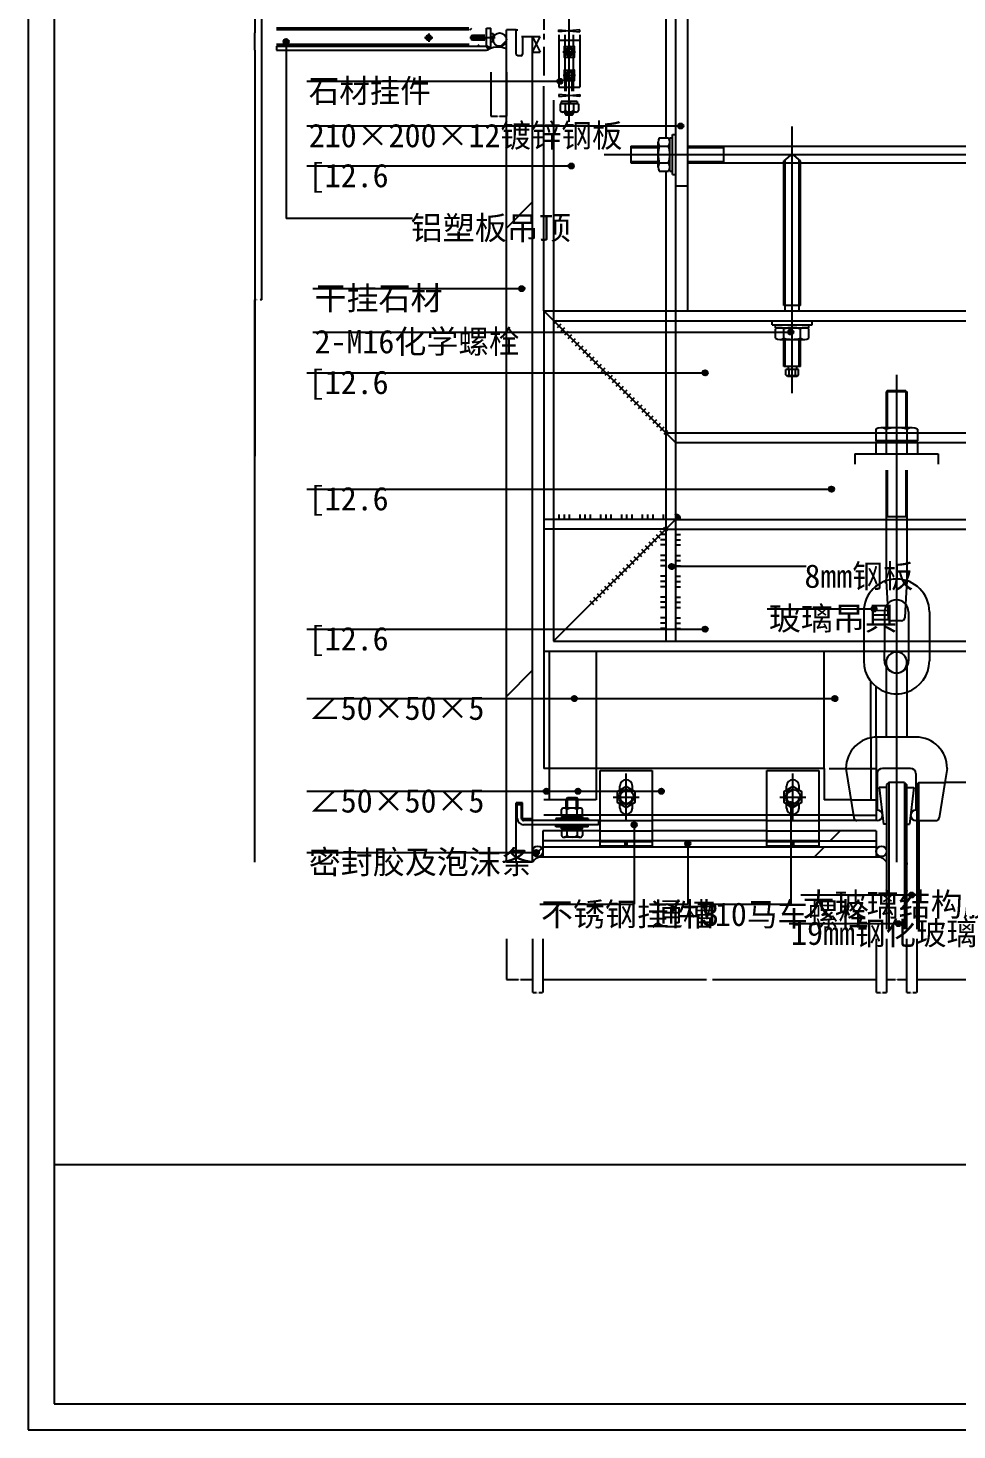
# Model space of a CAD drawing. Header units: metres. Extents: x 6342 to 7874, y -189 to 1911.
# Drawn here: x 6342 to 7232, y -189 to 1155 of the extents above; entities that cross this region are included whole.
import ezdxf

# ---------------------------------------------------------------- set-up
doc = ezdxf.new("R2010")
doc.units = ezdxf.units.M
for name, color, linetype in [('ASHADE', 1, 'Continuous'), ('图层1', 8, 'Continuous'), ('图框', 5, 'Continuous'), ('外形', 3, 'Continuous'), ('文字标注1', 4, 'Continuous'), ('轴线', 6, 'Continuous')]:
    doc.layers.add(name, color=color, linetype=linetype)
doc.dimstyles.get("Standard").update_dxf_attribs({"dimtxt": 2.5, "dimasz": 2.5, "dimexe": 1.25, "dimexo": 0.625, "dimtad": 1, "dimcen": 2.5, "dimazin": 3, "dimtfac": 1, "dimtmove": 0, "dimatfit": 3})

# ---------------------------------------------------------------- blocks, each defined once
blk = doc.blocks.new('_CLOSEDFILLED')
at = {"color": 0, "linetype": 'BYBLOCK'}
blk.add_solid([(-1, 0.2), (0, 0), (-1, -0.2)], dxfattribs=at)
blk = doc.blocks.new('*D1')
for p, q in [((6559.53, 1133.8), (6559.53, 744.55)), ((6559.28, 744.55), (6559.03, 744.55)), ((6559.53, 355.3), (6559.53, 744.55)), ((6559.53, 744.55), (6559.53, 744.55)), ((6559.78, 744.55), (6560.03, 744.55))]:
    blk.add_line(p, q)
at = {"layer": 'Defpoints'}
for p in [(6559.53, 1133.8), (6559.53, 744.55), (6559.53, 355.3)]:
    blk.add_point(p, dxfattribs=at)
at = {"xscale": 0.25, "yscale": 0.25}
blk.add_blockref('_CLOSEDFILLED', (6559.53, 744.55), dxfattribs=at)
at = {"xscale": 0.25, "yscale": 0.25, "rotation": 180}
blk.add_blockref('_CLOSEDFILLED', (6559.53, 744.55), dxfattribs=at)
at = {"insert": (6559.53, 745.675), "char_height": 1, "attachment_point": 5}
blk.add_mtext('0', dxfattribs=at)
blk = doc.blocks.new('*D2')
for p, q in [((6565.72, 1433.8), (6565.72, 894.55)), ((6560.625, 894.55), (6559.28, 894.55)), ((6559.53, 355.3), (6559.53, 894.55)), ((6565.97, 894.55), (6564.625, 894.55))]:
    blk.add_line(p, q)
at = {"layer": 'Defpoints'}
for p in [(6565.72, 1433.8), (6565.72, 894.55), (6559.53, 355.3)]:
    blk.add_point(p, dxfattribs=at)
at = {"xscale": 0.25, "yscale": 0.25}
blk.add_blockref('_CLOSEDFILLED', (6559.53, 894.55), dxfattribs=at)
at = {"xscale": 0.25, "yscale": 0.25, "rotation": 180}
blk.add_blockref('_CLOSEDFILLED', (6565.72, 894.55), dxfattribs=at)
at = {"insert": (6562.625, 894.55), "char_height": 1, "attachment_point": 5}
blk.add_mtext('6,19', dxfattribs=at)
blk = doc.blocks.new('*D5')
for p, q in [((6559.53, 1166.8), (6559.53, 1150.3)), ((6559.28, 1150.3), (6559.03, 1150.3)), ((6559.53, 1133.8), (6559.53, 1150.3)), ((6559.53, 1150.3), (6559.53, 1150.3)), ((6559.78, 1150.3), (6560.03, 1150.3))]:
    blk.add_line(p, q)
at = {"layer": 'Defpoints'}
for p in [(6559.53, 1166.8), (6559.53, 1150.3), (6559.53, 1133.8)]:
    blk.add_point(p, dxfattribs=at)
at = {"xscale": 0.25, "yscale": 0.25}
blk.add_blockref('_CLOSEDFILLED', (6559.53, 1150.3), dxfattribs=at)
at = {"xscale": 0.25, "yscale": 0.25, "rotation": 180}
blk.add_blockref('_CLOSEDFILLED', (6559.53, 1150.3), dxfattribs=at)
at = {"insert": (6559.53, 1151.425), "char_height": 1, "attachment_point": 5}
blk.add_mtext('0', dxfattribs=at)
blk = doc.blocks.new('*D8')
for p, q in [((7194, 281.96), (7194, 242.78)), ((7544, 281.96), (7544, 242.78)), ((7194.25, 242.78), (7367.5, 242.78)), ((7370.5, 242.78), (7543.75, 242.78))]:
    blk.add_line(p, q)
at = {"layer": 'Defpoints'}
for p in [(7194, 281.96), (7544, 281.96), (7194, 242.78)]:
    blk.add_point(p, dxfattribs=at)
at = {"xscale": 0.25, "yscale": 0.25, "rotation": 180}
blk.add_blockref('_CLOSEDFILLED', (7194, 242.78), dxfattribs=at)
at = {"xscale": 0.25, "yscale": 0.25}
blk.add_blockref('_CLOSEDFILLED', (7544, 242.78), dxfattribs=at)
at = {"insert": (7369, 242.78), "char_height": 1, "attachment_point": 5}
blk.add_mtext('350', dxfattribs=at)
blk = doc.blocks.new('*D9')
for p, q in [((7165, 281.96), (7165, 242.78)), ((7184, 281.96), (7184, 242.78)), ((7165.25, 242.78), (7173.5, 242.78)), ((7175.5, 242.78), (7183.75, 242.78))]:
    blk.add_line(p, q)
at = {"layer": 'Defpoints'}
for p in [(7165, 281.96), (7184, 281.96), (7165, 242.78)]:
    blk.add_point(p, dxfattribs=at)
at = {"xscale": 0.25, "yscale": 0.25, "rotation": 180}
blk.add_blockref('_CLOSEDFILLED', (7165, 242.78), dxfattribs=at)
at = {"xscale": 0.25, "yscale": 0.25}
blk.add_blockref('_CLOSEDFILLED', (7184, 242.78), dxfattribs=at)
at = {"insert": (7174.5, 242.78), "char_height": 1, "attachment_point": 5}
blk.add_mtext('19', dxfattribs=at)
blk = doc.blocks.new('*D10')
for p, q in [((7184, 281.96), (7184, 230.28)), ((7194, 281.96), (7194, 230.28)), ((7184.25, 230.28), (7188, 230.28)), ((7190, 230.28), (7193.75, 230.28))]:
    blk.add_line(p, q)
at = {"layer": 'Defpoints'}
for p in [(7184, 281.96), (7194, 281.96), (7184, 230.28)]:
    blk.add_point(p, dxfattribs=at)
at = {"xscale": 0.25, "yscale": 0.25, "rotation": 180}
blk.add_blockref('_CLOSEDFILLED', (7184, 230.28), dxfattribs=at)
at = {"xscale": 0.25, "yscale": 0.25}
blk.add_blockref('_CLOSEDFILLED', (7194, 230.28), dxfattribs=at)
at = {"insert": (7189, 230.28), "char_height": 1, "attachment_point": 5}
blk.add_mtext('10', dxfattribs=at)
blk = doc.blocks.new('*D11')
for p, q in [((7155, 281.96), (7155, 230.28)), ((7165, 281.96), (7165, 230.28)), ((7155.25, 230.28), (7159, 230.28)), ((7161, 230.28), (7164.75, 230.28))]:
    blk.add_line(p, q)
at = {"layer": 'Defpoints'}
for p in [(7155, 281.96), (7165, 281.96), (7155, 230.28)]:
    blk.add_point(p, dxfattribs=at)
at = {"xscale": 0.25, "yscale": 0.25, "rotation": 180}
blk.add_blockref('_CLOSEDFILLED', (7155, 230.28), dxfattribs=at)
at = {"xscale": 0.25, "yscale": 0.25}
blk.add_blockref('_CLOSEDFILLED', (7165, 230.28), dxfattribs=at)
at = {"insert": (7160, 230.28), "char_height": 1, "attachment_point": 5}
blk.add_mtext('10', dxfattribs=at)
blk = doc.blocks.new('*D12')
for p, q in [((6800.49, 281.96), (6800.49, 242.78)), ((6825.49, 281.96), (6825.49, 242.78)), ((6800.74, 242.78), (6811.99, 242.78)), ((6813.99, 242.78), (6825.24, 242.78))]:
    blk.add_line(p, q)
at = {"layer": 'Defpoints'}
for p in [(6800.49, 281.96), (6825.49, 281.96), (6800.49, 242.78)]:
    blk.add_point(p, dxfattribs=at)
at = {"xscale": 0.25, "yscale": 0.25, "rotation": 180}
blk.add_blockref('_CLOSEDFILLED', (6800.49, 242.78), dxfattribs=at)
at = {"xscale": 0.25, "yscale": 0.25}
blk.add_blockref('_CLOSEDFILLED', (6825.49, 242.78), dxfattribs=at)
at = {"insert": (6812.99, 242.78), "char_height": 1, "attachment_point": 5}
blk.add_mtext('25', dxfattribs=at)
blk = doc.blocks.new('*D13')
for p, q in [((6825.49, 281.96), (6825.49, 230.28)), ((6835.49, 281.96), (6835.49, 230.28)), ((6825.74, 230.28), (6829.49, 230.28)), ((6831.49, 230.28), (6835.24, 230.28))]:
    blk.add_line(p, q)
at = {"layer": 'Defpoints'}
for p in [(6825.49, 281.96), (6835.49, 281.96), (6825.49, 230.28)]:
    blk.add_point(p, dxfattribs=at)
at = {"xscale": 0.25, "yscale": 0.25, "rotation": 180}
blk.add_blockref('_CLOSEDFILLED', (6825.49, 230.28), dxfattribs=at)
at = {"xscale": 0.25, "yscale": 0.25}
blk.add_blockref('_CLOSEDFILLED', (6835.49, 230.28), dxfattribs=at)
at = {"insert": (6830.49, 230.28), "char_height": 1, "attachment_point": 5}
blk.add_mtext('10', dxfattribs=at)
blk = doc.blocks.new('*D14')
for p, q in [((6835.49, 281.96), (6835.49, 242.78)), ((7155, 281.96), (7155, 242.78)), ((6835.74, 242.78), (6992.245, 242.78)), ((6998.245, 242.78), (7154.75, 242.78))]:
    blk.add_line(p, q)
at = {"layer": 'Defpoints'}
for p in [(6835.49, 281.96), (7155, 281.96), (6835.49, 242.78)]:
    blk.add_point(p, dxfattribs=at)
at = {"xscale": 0.25, "yscale": 0.25, "rotation": 180}
blk.add_blockref('_CLOSEDFILLED', (6835.49, 242.78), dxfattribs=at)
at = {"xscale": 0.25, "yscale": 0.25}
blk.add_blockref('_CLOSEDFILLED', (7155, 242.78), dxfattribs=at)
at = {"insert": (6995.245, 242.78), "char_height": 1, "attachment_point": 5}
blk.add_mtext('319,51', dxfattribs=at)
blk = doc.blocks.new('*D16')
for p, q in [((6785.49, 1112.63), (6785.49, 1070.64)), ((6800.49, 1112.63), (6800.49, 1070.64)), ((6785.74, 1070.64), (6791.99, 1070.64)), ((6793.99, 1070.64), (6800.24, 1070.64))]:
    blk.add_line(p, q)
at = {"layer": 'Defpoints'}
for p in [(6785.49, 1112.63), (6800.49, 1112.63), (6785.49, 1070.64)]:
    blk.add_point(p, dxfattribs=at)
at = {"xscale": 0.25, "yscale": 0.25, "rotation": 180}
blk.add_blockref('_CLOSEDFILLED', (6785.49, 1070.64), dxfattribs=at)
at = {"xscale": 0.25, "yscale": 0.25}
blk.add_blockref('_CLOSEDFILLED', (6800.49, 1070.64), dxfattribs=at)
at = {"insert": (6792.99, 1070.64), "char_height": 1, "attachment_point": 5}
blk.add_mtext('15', dxfattribs=at)

msp = doc.modelspace()

# ---------------------------------------------------------------- hatches: boundary and pattern name
at = {"layer": 'ASHADE'}
h = msp.add_hatch(dxfattribs=at)
h.set_pattern_fill('SOLID')
h.paths.add_polyline_path([(6591.92, 1142.08, -1), (6586.92, 1142.08, -1)])
h = msp.add_hatch(dxfattribs=at)
h.set_pattern_fill('SOLID')
h.paths.add_polyline_path([(6849.3, 1103.99, 1), (6854.3, 1103.99, 1)])
h = msp.add_hatch(dxfattribs=at)
h.set_pattern_fill('SOLID')
h.paths.add_polyline_path([(6965.17, 1061.19, 1), (6970.17, 1061.19, 1)])
h = msp.add_hatch(dxfattribs=at)
h.set_pattern_fill('SOLID')
h.paths.add_polyline_path([(6860.18, 1022.82, 1), (6865.18, 1022.82, 1)])
h = msp.add_hatch(dxfattribs=at)
h.set_pattern_fill('SOLID')
h.paths.add_polyline_path([(6812.77, 905.2, 1), (6817.77, 905.2, 1)])
h = msp.add_hatch(dxfattribs=at)
h.set_pattern_fill('SOLID')
h.paths.add_polyline_path([(7070.62, 863.63, 1), (7075.62, 863.63, 1)])
h = msp.add_hatch(dxfattribs=at)
h.set_pattern_fill('SOLID')
h.paths.add_polyline_path([(6988.48, 824.55, 1), (6993.48, 824.55, 1)])
h = msp.add_hatch(dxfattribs=at)
h.set_pattern_fill('SOLID')
h.paths.add_polyline_path([(7109.66, 713.07, 1), (7114.66, 713.07, 1)])
h = msp.add_hatch(dxfattribs=at)
h.set_pattern_fill('SOLID')
h.paths.add_polyline_path([(6961.37, 638.83, -1), (6956.37, 638.83, -1)])
h = msp.add_hatch(dxfattribs=at)
h.set_pattern_fill('SOLID')
h.paths.add_polyline_path([(7150.41, 598.26, 1), (7155.41, 598.26, 1)])
h = msp.add_hatch(dxfattribs=at)
h.set_pattern_fill('SOLID')
h.paths.add_polyline_path([(6988.48, 578.8, 1), (6993.48, 578.8, 1)])
h = msp.add_hatch(dxfattribs=at)
h.set_pattern_fill('SOLID')
h.paths.add_polyline_path([(6863.11, 512.2, 1), (6868.11, 512.2, 1)])
h = msp.add_hatch(dxfattribs=at)
h.set_pattern_fill('SOLID')
h.paths.add_polyline_path([(7112.86, 512.2, 1), (7117.86, 512.2, 1)])
h = msp.add_hatch(dxfattribs=at)
h.set_pattern_fill('SOLID')
h.paths.add_polyline_path([(6836.22, 423.36, 1), (6841.22, 423.36, 1)])
h = msp.add_hatch(dxfattribs=at)
h.set_pattern_fill('SOLID')
h.paths.add_polyline_path([(6866.71, 423.36, 1), (6871.71, 423.36, 1)])
h = msp.add_hatch(dxfattribs=at)
h.set_pattern_fill('SOLID')
h.paths.add_polyline_path([(6946.55, 423.36, 1), (6951.55, 423.36, 1)])
h = msp.add_hatch(dxfattribs=at)
h.set_pattern_fill('SOLID')
h.paths.add_polyline_path([(7070.76, 410.7, 1), (7075.76, 410.7, 1)])
h = msp.add_hatch(dxfattribs=at)
h.set_pattern_fill('SOLID')
h.paths.add_polyline_path([(6920.5, 391.21, 1), (6925.5, 391.21, 1)])
h = msp.add_hatch(dxfattribs=at)
h.set_pattern_fill('SOLID')
h.paths.add_polyline_path([(6826.71, 364.67, 1), (6831.71, 364.67, 1)])
h = msp.add_hatch(dxfattribs=at)
h.set_pattern_fill('SOLID')
h.paths.add_polyline_path([(6971.87, 373.19, 1), (6976.87, 373.19, 1)])
h = msp.add_hatch(dxfattribs=at)
h.set_pattern_fill('SOLID')
h.paths.add_polyline_path([(7186.49, 323.93, 1), (7191.49, 323.93, 1)])
h = msp.add_hatch(dxfattribs=at)
h.set_pattern_fill('SOLID')
h.paths.add_polyline_path([(7173.63, 296.48, 1), (7178.63, 296.48, 1)])
at = {"layer": '图层1'}
h = msp.add_hatch(dxfattribs=at)
h.set_pattern_fill('ANSI31', scale=300)
h.paths.add_polyline_path([(7637.85, 1583.8), (6586.23, 1583.8), (6586.23, 1433.8), (6777.04, 1433.8), (6777.04, 1510.15), (6776.22, 1538.03), (6777.31, 1538.03), (6775.91, 1545.98), (6795.33, 1545.98), (6793.93, 1538.03), (6795.02, 1538.03), (6794.2, 1510.15), (6794.2, 1433.8), (6974.5, 1433.8), (6974.5, 1191.8), (7374.5, 1191.8), (7374.5, 1433.8), (7637.85, 1433.8)])
h.paths.add_polyline_path([(7374.5, 1175.8), (6974.5, 1175.8), (6974.5, 1041.8), (7374.5, 1041.8)])
h.paths.add_polyline_path([(7066.5, 1025.8), (6974.5, 1025.8), (6974.5, 883.8), (7067.83, 883.8), (7067.83, 889.13), (7066.5, 889.13)])
h.paths.add_polyline_path([(7266.5, 1025.8), (7082.5, 1025.8), (7082.5, 889.13), (7081.16, 889.13), (7081.16, 883.8), (7267.83, 883.8), (7267.83, 889.13), (7266.5, 889.13)])
h.paths.add_polyline_path([(7374.5, 1025.8), (7282.5, 1025.8), (7282.5, 889.13), (7281.16, 889.13), (7281.16, 883.8), (7374.5, 883.8)])
h = msp.add_hatch(dxfattribs=at)
h.set_pattern_fill('AR-CONC', scale=20)
h.paths.add_polyline_path([(7637.85, 1583.8), (6586.23, 1583.8), (6586.23, 1433.8), (6777.04, 1433.8), (6777.04, 1510.15), (6776.22, 1538.03), (6777.31, 1538.03), (6775.91, 1545.98), (6795.33, 1545.98), (6793.93, 1538.03), (6795.02, 1538.03), (6794.2, 1510.15), (6794.2, 1433.8), (6974.5, 1433.8), (6974.5, 1191.8), (7374.5, 1191.8), (7374.5, 1433.8), (7637.85, 1433.8)])
h.paths.add_polyline_path([(7374.5, 1175.8), (6974.5, 1175.8), (6974.5, 1041.8), (7374.5, 1041.8)])
h.paths.add_polyline_path([(7266.5, 1025.8), (7082.5, 1025.8), (7082.5, 889.13), (7081.16, 889.13), (7081.16, 883.8), (7267.83, 883.8), (7267.83, 889.13), (7266.5, 889.13)])
h.paths.add_polyline_path([(7066.5, 1025.8), (6974.5, 1025.8), (6974.5, 883.8), (7067.83, 883.8), (7067.83, 889.13), (7066.5, 889.13)])
h.paths.add_polyline_path([(7374.5, 1025.8), (7282.5, 1025.8), (7282.5, 889.13), (7281.16, 889.13), (7281.16, 883.8), (7374.5, 883.8)])
h = msp.add_hatch(dxfattribs=at)
h.set_pattern_fill('ANSI31', scale=5)
h.paths.add_polyline_path([(6764.49, 1166.3, -0.41), (6764.99, 1166.8), (6778.99, 1166.8, -0.41), (6779.49, 1166.3), (6779.49, 1165.7, -0.41), (6778.99, 1165.2), (6766.59, 1165.2, 0.41), (6766.09, 1164.7), (6766.09, 1155.3, 0.41), (6766.59, 1154.8), (6780.99, 1154.8, -0.41), (6781.49, 1154.3), (6781.49, 1145.8), (6779.89, 1145.8), (6779.89, 1152.7, 0.41), (6779.39, 1153.2), (6764.99, 1153.2, -0.41), (6764.49, 1153.7)])
h.paths.add_polyline_path([(6779.75, 1142.32, 0.2), (6779.89, 1142.67), (6779.89, 1145.8), (6781.49, 1145.8), (6781.49, 1141.8), (6777.49, 1137.8), (6764.99, 1137.8, -0.41), (6764.49, 1138.3), (6764.49, 1138.9, -0.41), (6764.99, 1139.4), (6776.62, 1139.4, 0.2), (6776.98, 1139.55)])
h = msp.add_hatch(dxfattribs=at)
h.set_pattern_fill('AR-SAND')
h.paths.add_polyline_path([(6800.49, 1144.03), (6800.49, 1134.97, 0.21), (6784.32, 1134.97, 0.2), (6785.49, 1137.8), (6785.49, 1141.8), (6787.72, 1141.8), (6787.72, 1144.03, 1)])
h = msp.add_hatch(dxfattribs=at)
h.set_pattern_fill('ANSI37', scale=30)
h.paths.add_polyline_path([(6800.49, 1144.03, 1), (6787.72, 1144.03, 1)])
h = msp.add_hatch(dxfattribs=at)
h.set_pattern_fill('ANSI33', scale=50)
h.paths.add_polyline_path([(6825.49, 1146.47), (6815.99, 1146.47), (6815.99, 1129.97, -0.41), (6814.49, 1128.47), (6811.49, 1128.47, -0.41), (6809.99, 1129.97), (6809.99, 1153.47), (6800.49, 1153.47), (6800.49, 1103.99), (6825.49, 1103.99)])
h.paths.add_polyline_path([(6800.49, 1061.19), (6825.49, 1061.19), (6825.49, 1103.99), (6800.49, 1103.99)])
h.paths.add_polyline_path([(6825.49, 1061.19), (6800.49, 1061.19), (6800.49, 1022.82), (6825.49, 1022.82)])
h.paths.add_polyline_path([(6825.49, 1022.82), (6800.49, 1022.82), (6800.49, 905.2), (6812.77, 905.2, -1), (6817.77, 905.2, -1), (6812.77, 905.2), (6800.49, 905.2), (6800.49, 863.63), (6825.49, 863.63)])
h.paths.add_polyline_path([(6825.49, 863.63), (6800.49, 863.63), (6800.49, 824.55), (6825.49, 824.55)])
h.paths.add_polyline_path([(6825.49, 824.55), (6800.49, 824.55), (6800.49, 713.07), (6825.49, 713.07)])
h.paths.add_polyline_path([(6800.49, 578.8), (6825.49, 578.8), (6825.49, 713.07), (6800.49, 713.07)])
h.paths.add_polyline_path([(6800.49, 512.2), (6825.49, 512.2), (6825.49, 578.8), (6800.49, 578.8)])
h.paths.add_polyline_path([(6825.49, 512.2), (6800.49, 512.2), (6800.49, 423.36), (6825.49, 423.36)])
h.paths.add_polyline_path([(6800.49, 423.36), (6800.49, 364.67), (6809.92, 364.67), (6809.92, 412.3), (6815.92, 412.3), (6815.92, 397.3), (6825.49, 397.3), (6825.49, 423.36)])
h = msp.add_hatch(dxfattribs=at)
h.set_pattern_fill('AR-SAND')
h.paths.add_polyline_path([(6810.88, 1152.97, -0.41), (6811.38, 1153.47), (6809.99, 1153.47), (6809.99, 1129.97, 0.41), (6811.49, 1128.47), (6814.49, 1128.47, 0.41), (6815.99, 1129.97), (6815.99, 1146.47), (6814.88, 1146.47), (6814.88, 1134.8, -0.6), (6813.63, 1132.47), (6812.13, 1132.47, -0.6), (6810.88, 1134.8)])
h = msp.add_hatch(dxfattribs=at)
h.set_pattern_fill('ANSI31', scale=50)
h.paths.add_polyline_path([(6870.79, 1148.47, -0.41), (6872.79, 1146.47), (6872.79, 1141.47), (6875.79, 1141.47), (6875.79, 1146.47, 0.41), (6870.79, 1151.47), (6860.79, 1151.47), (6860.79, 1148.47)])
h.paths.add_polyline_path([(6850.79, 1151.47, 0.41), (6845.79, 1146.47), (6845.79, 1096.47, 0.41), (6850.79, 1091.47), (6860.79, 1091.47), (6860.79, 1094.47), (6850.79, 1094.47, -0.41), (6848.79, 1096.47), (6848.79, 1146.47, -0.41), (6850.79, 1148.47), (6860.79, 1148.47), (6860.79, 1151.47)])
h.paths.add_polyline_path([(6870.79, 1091.47, 0.41), (6875.79, 1096.47), (6875.79, 1101.47), (6872.79, 1101.47), (6872.79, 1096.47, -0.41), (6870.79, 1094.47), (6860.79, 1094.47), (6860.79, 1091.47)])
h = msp.add_hatch(dxfattribs=at)
h.set_pattern_fill('AR-SAND', scale=0.5)
h.paths.add_polyline_path([(6781.14, 1137.8), (6781.49, 1138.16), (6783.69, 1137.06, -1.39), (6782.23, 1135.61)])
h = msp.add_hatch(dxfattribs=at)
h.set_pattern_fill('SOLID')
h.paths.add_polyline_path([(6962.5, 688.8), (6962.5, 683.8), (6967.5, 683.8, 0.41)])
h = msp.add_hatch(dxfattribs=at)
h.set_pattern_fill('AR-RROOF', scale=50)
h.paths.add_polyline_path([(7542, 431.83), (7419, 431.83), (7419, 426.83), (7424, 426.83), (7424, 391.83), (7314, 391.83), (7314, 426.83), (7319, 426.83), (7319, 431.83), (7220.84, 431.83), (7215.4, 397.83, -0.37), (7212.44, 395.3), (7196, 395.3), (7196, 291.19), (7542, 291.19)])
h = msp.add_hatch(dxfattribs=at)
h.set_pattern_fill('AR-SAND')
h.paths.add_polyline_path([(7194, 395.3), (7193, 395.3, -0.45), (7188.03, 400.87), (7187, 391.83), (7184, 391.83), (7184, 291.19), (7194, 291.19)])
h = msp.add_hatch(dxfattribs=at)
h.set_pattern_fill('ANSI33', scale=50)
h.paths.add_polyline_path([(6835.49, 385.3), (6835.49, 375.8), (6890.37, 375.8), (6890.37, 385.3)])
h.paths.add_polyline_path([(6835.49, 369.8), (6835.49, 360.3), (7155, 360.3), (7155, 369.8)])
h.paths.add_polyline_path([(7050.12, 375.8), (7050.12, 385.3), (6940.37, 385.3), (6940.37, 375.8)])
h.paths.add_polyline_path([(7100.12, 385.3), (7100.12, 375.8), (7155, 375.8), (7155, 385.3)])
h = msp.add_hatch(dxfattribs=at)
h.set_pattern_fill('ANSI33', scale=50)
h.paths.add_polyline_path([(6809.92, 364.67), (6800.49, 364.67), (6800.49, 355.3), (6809.92, 355.3)])
h = msp.add_hatch(dxfattribs=at)
h.set_pattern_fill('ANSI37', scale=30)
h.paths.add_polyline_path([(6835.49, 365.8, 1), (6825.49, 365.8, 1)])
h = msp.add_hatch(dxfattribs=at)
h.set_pattern_fill('AR-SAND', scale=0.5)
h.paths.add_polyline_path([(6825.49, 365.8), (6825.49, 355.3, -0.27), (6835.49, 360.3), (6835.49, 365.8, -1)])
h = msp.add_hatch(dxfattribs=at)
h.set_pattern_fill('AR-SAND', scale=2)
h.paths.add_polyline_path([(6939.74, 375.65), (6939.74, 370.65), (6915.74, 370.65), (6915.74, 374.65, 1), (6913.74, 374.65), (6913.74, 370.65), (6889.74, 370.65), (6889.74, 375.65), (6834.87, 375.65), (6834.87, 369.65), (7154.37, 369.65), (7154.37, 375.65), (7099.49, 375.65), (7099.49, 370.65), (7075.49, 370.65), (7075.49, 374.65, 1), (7073.49, 374.65), (7073.49, 370.65), (7049.49, 370.65), (7049.49, 375.65)])
h = msp.add_hatch(dxfattribs=at)
h.set_pattern_fill('ANSI37', scale=30)
h.paths.add_polyline_path([(7165, 365.8, 1), (7155, 365.8, 1)])
h = msp.add_hatch(dxfattribs=at)
h.set_pattern_fill('AR-SAND', scale=0.5)
h.paths.add_polyline_path([(7165, 365.8), (7165, 355.3, 0.27), (7155, 360.3), (7155, 365.8, 1)])

# ---------------------------------------------------------------- linework, layer by layer
for p, q in [((6836.5, 1233.8), (6836.5, 1153.47)), ((6962.5, 1233.8), (6962.5, 883.8)), ((6953.2, 1167.81), (6953.2, 1049.78)), ((6764.99, 1153.2), (6580.04, 1153.2)), ((6767.19, 1147.55), (6768.09, 1148.3)), ((6767.19, 1144.05), (6767.19, 1147.55)), ((6768.09, 1143.3), (6767.19, 1144.05)), ((6767.93, 1148.17), (6767.93, 1143.43)), ((6767.93, 1147.55), (6779.89, 1147.55)), ((6767.93, 1144.05), (6779.89, 1144.05)), ((6768.09, 1148.3), (6779.89, 1148.3)), ((6779.89, 1143.3), (6768.09, 1143.3)), ((6781.49, 1154.8), (6785.49, 1154.8)), ((6781.49, 1138.16), (6781.49, 1154.8)), ((6785.49, 1149.8), (6787.72, 1149.8)), ((6786.47, 1146.55), (6786.47, 1145.05)), ((6787.72, 1146.55), (6786.47, 1146.55)), ((6786.47, 1145.05), (6787.72, 1145.05)), ((6787.72, 1149.8), (6787.72, 1146.55)), ((6787.72, 1145.05), (6787.72, 1141.8)), ((6825.49, 1131.97), (6832.88, 1146.47)), ((6825.49, 1146.47), (6832.88, 1131.97)), ((6832.88, 1146.47), (6825.49, 1146.47)), ((6870.79, 1153.47), (6850.79, 1151.47)), ((6850.79, 1153.47), (6870.79, 1151.47)), ((6850.79, 1151.47), (6850.79, 1153.47)), ((6850.79, 1148.47), (6850.79, 1098.47)), ((6850.79, 1143.47), (6856.77, 1143.47)), ((6856.77, 1094.47), (6856.77, 1148.47)), ((6864.77, 1094.47), (6864.77, 1148.47)), ((6864.77, 1143.47), (6870.79, 1143.47)), ((6870.79, 1151.47), (6870.79, 1153.47)), ((6870.79, 1148.47), (6870.79, 1098.47)), ((6764.99, 1139.4), (6580.04, 1139.4)), ((6580.04, 1137.8), (6781.14, 1137.8)), ((6781.14, 1137.8), (6782.23, 1135.61)), ((6781.49, 1138.16), (6783.69, 1137.06)), ((6787.72, 1141.8), (6785.49, 1141.8)), ((6825.49, 1131.97), (6832.88, 1131.97)), ((6836.5, 1136.97), (6836.5, 1109.47)), ((6856.77, 1106.73), (6864.77, 1106.73)), ((6857.97, 1094.47), (6857.97, 1106.73)), ((6863.57, 1094.47), (6863.57, 1106.73)), ((6836.5, 883.8), (6836.5, 1099.47)), ((6850.79, 1098.47), (6856.77, 1098.47)), ((6850.79, 1089.47), (6870.79, 1091.47)), ((6870.79, 1089.47), (6850.79, 1091.47)), ((6850.79, 1091.47), (6850.79, 1089.47)), ((6864.77, 1098.47), (6870.79, 1098.47)), ((6870.79, 1091.47), (6870.79, 1089.47)), ((6845.79, 1085.97), (6845.79, 883.8)), ((6869.57, 1082.47), (6851.97, 1082.47)), ((6851.97, 1082.47), (6851.97, 1076.07)), ((6868.49, 1084.47), (6853.05, 1084.47)), ((6853.05, 1084.47), (6853.05, 1082.47)), ((6868.49, 1082.47), (6853.05, 1082.47)), ((6856.77, 1082.47), (6856.77, 1076.07)), ((6860.79, 1084.47), (6859.37, 1082.47)), ((6862.2, 1084.47), (6860.78, 1082.47)), ((6864.77, 1082.47), (6864.77, 1076.07)), ((6868.49, 1084.47), (6868.49, 1082.47)), ((6869.57, 1082.47), (6869.57, 1076.07)), ((6867.17, 1074.47), (6854.37, 1074.47)), ((6856.77, 1072.87), (6856.77, 1074.47)), ((6864.77, 1072.87), (6856.77, 1072.87)), ((6856.77, 1072.87), (6857.97, 1071.67)), ((6857.97, 1072.87), (6857.97, 1074.47)), ((6863.57, 1071.67), (6857.97, 1071.67)), ((6863.57, 1072.87), (6863.57, 1074.47)), ((6863.57, 1071.67), (6864.77, 1072.87)), ((6864.77, 1072.87), (6864.77, 1074.47)), ((6947.11, 1049.78), (6956.01, 1049.78)), ((6957.16, 1017.81), (6957.16, 1049.78)), ((6957.16, 1049.78), (6959.83, 1049.78)), ((6959.83, 1014.72), (6959.83, 1052.88)), ((6959.83, 1052.88), (6962.5, 1052.88)), ((6919.83, 1041.8), (6919.83, 1025.8)), ((6919.83, 1041.8), (6945.96, 1041.8)), ((6919.83, 1040.47), (6945.96, 1040.47)), ((6945.96, 1021.81), (6945.96, 1045.79)), ((6947.11, 1041.79), (6956.01, 1041.79)), ((6919.83, 1027.13), (6945.96, 1027.13)), ((6919.83, 1025.8), (6945.96, 1025.8)), ((6947.11, 1025.81), (6956.01, 1025.81)), ((7074.5, 1034.47), (7066.5, 1027.8)), ((7066.5, 889.13), (7066.5, 1027.8)), ((7067.83, 883.8), (7067.83, 1028.91)), ((7082.5, 1027.8), (7074.5, 1034.47)), ((7081.16, 883.8), (7081.16, 1028.91)), ((7082.5, 889.13), (7082.5, 1027.8)), ((6947.11, 1017.81), (6956.01, 1017.81)), ((6953.2, 1017.81), (6953.2, 883.8)), ((6957.16, 1017.81), (6959.83, 1017.81)), ((6959.83, 1014.72), (6962.5, 1014.72)), ((6962.5, 1003.8), (6974.5, 1003.8)), ((7082.5, 889.13), (7066.5, 889.13)), ((6836.5, 883.8), (6962.5, 757.8)), ((6849.12, 874.71), (6845.59, 871.17)), ((6845.79, 874.5), (7553.2, 874.5)), ((6845.79, 874.5), (6845.79, 567.1)), ((7055.42, 870.47), (7055.42, 874.5)), ((7093.58, 870.47), (7093.58, 874.5)), ((6852.66, 871.17), (6849.12, 867.64)), ((6856.19, 867.64), (6852.66, 864.1)), ((6859.73, 864.1), (6856.19, 860.57)), ((6863.04, 860.79), (6859.51, 857.25)), ((7055.42, 870.47), (7093.58, 870.47)), ((7058.51, 867.8), (7058.51, 870.47)), ((7058.51, 867.8), (7090.48, 867.8)), ((7058.51, 857.75), (7058.51, 866.65)), ((7066.5, 857.75), (7066.5, 866.65)), ((7082.49, 857.75), (7082.49, 866.65)), ((7090.48, 867.8), (7090.48, 870.47)), ((7090.48, 857.75), (7090.48, 866.65)), ((6866.58, 857.25), (6863.04, 853.72)), ((6870.11, 853.72), (6866.58, 850.18)), ((6873.65, 850.18), (6870.11, 846.65)), ((7062.51, 856.6), (7086.48, 856.6)), ((7066.5, 830.47), (7066.5, 856.6)), ((7067.83, 830.47), (7067.83, 856.6)), ((7081.16, 830.47), (7081.16, 856.6)), ((7082.5, 830.47), (7082.5, 856.6)), ((6877.18, 846.65), (6873.65, 843.11)), ((6880.72, 843.11), (6877.18, 839.58)), ((6884.25, 839.58), (6880.72, 836.04)), ((6887.79, 836.04), (6884.25, 832.51)), ((6891.33, 832.51), (6887.79, 828.97)), ((6894.86, 828.97), (6891.33, 825.43)), ((6898.4, 825.43), (6894.86, 821.9)), ((6901.93, 821.9), (6898.4, 818.36)), ((7082.5, 830.47), (7066.5, 830.47)), ((7068.5, 822.47), (7068.5, 827.8)), ((7080.5, 827.8), (7068.5, 827.8)), ((7069.83, 821.13), (7068.5, 822.47)), ((7079.16, 821.13), (7069.83, 821.13)), ((7070.5, 830.47), (7070.5, 827.8)), ((7071.5, 822.47), (7071.5, 827.8)), ((7077.5, 822.47), (7077.5, 827.8)), ((7078.5, 830.47), (7078.5, 827.8)), ((7080.5, 822.47), (7079.16, 821.13)), ((7080.5, 822.47), (7080.5, 827.8)), ((6905.47, 818.36), (6901.93, 814.83)), ((6909, 814.83), (6905.47, 811.29)), ((6912.54, 811.29), (6909, 807.76)), ((6916.07, 807.76), (6912.54, 804.22)), ((6919.61, 804.22), (6916.07, 800.69)), ((6923.14, 800.69), (6919.61, 797.15)), ((6926.68, 797.15), (6923.14, 793.61)), ((6930.22, 793.61), (6926.68, 790.08)), ((6933.75, 790.08), (6930.22, 786.54)), ((6937.29, 786.54), (6933.75, 783.01)), ((6940.82, 783.01), (6937.29, 779.47)), ((6944.36, 779.47), (6940.82, 775.94)), ((6947.89, 775.94), (6944.36, 772.4)), ((6951.43, 772.4), (6947.89, 768.87)), ((6954.96, 768.87), (6951.43, 765.33)), ((6953.2, 767.1), (7349.01, 767.1)), ((6953.2, 767.1), (6953.2, 674.5)), ((7154.51, 757.92), (7154.51, 746.8)), ((7164.5, 757.92), (7164.5, 746.8)), ((7184.49, 757.92), (7184.49, 746.8)), ((7194.48, 757.92), (7194.48, 746.8)), ((7134.5, 746.8), (7214.5, 746.8)), ((7134.5, 746.8), (7134.5, 736.8)), ((7214.5, 746.8), (7214.5, 736.8)), ((7164.5, 731.3), (7164.5, 683.8)), ((7164.5, 731.3), (7164.5, 683.8)), ((7165.5, 731.3), (7165.5, 686.8)), ((7183.5, 731.3), (7183.5, 686.8)), ((7184.5, 731.3), (7184.5, 683.8)), ((7184.5, 731.3), (7184.5, 683.8)), ((6850.79, 688.8), (6850.79, 683.8)), ((6855.79, 688.8), (6855.79, 683.8)), ((6860.79, 688.8), (6860.79, 683.8)), ((6870.79, 688.8), (6870.79, 683.8)), ((6875.79, 688.8), (6875.79, 683.8)), ((6880.79, 688.8), (6880.79, 683.8)), ((6890.79, 688.8), (6890.79, 683.8)), ((6895.79, 688.8), (6895.79, 683.8)), ((6900.79, 688.8), (6900.79, 683.8)), ((6910.79, 688.8), (6910.79, 683.8)), ((6915.79, 688.8), (6915.79, 683.8)), ((6920.79, 688.8), (6920.79, 683.8)), ((6930.79, 688.8), (6930.79, 683.8)), ((6935.79, 688.8), (6935.79, 683.8)), ((6940.79, 688.8), (6940.79, 683.8)), ((6950.79, 688.8), (6950.79, 683.8)), ((7164.5, 686.8), (7184.5, 686.8)), ((6962.5, 683.8), (6845.79, 567.1)), ((6951.43, 669.2), (6947.89, 672.73)), ((6954.96, 672.73), (6951.43, 676.27)), ((6953.2, 674.5), (7359, 674.5)), ((6937.29, 655.06), (6933.75, 658.59)), ((6940.82, 658.59), (6937.29, 662.13)), ((6944.36, 662.13), (6940.82, 665.66)), ((6947.89, 665.66), (6944.36, 669.2)), ((6953.2, 669.5), (6948.2, 669.5)), ((6953.2, 664.5), (6948.2, 664.5)), ((6953.2, 659.5), (6948.2, 659.5)), ((6962.5, 669.5), (6967.5, 669.5)), ((6962.5, 664.5), (6967.5, 664.5)), ((6962.5, 659.5), (6967.5, 659.5)), ((6926.68, 644.45), (6923.14, 647.98)), ((6930.22, 647.98), (6926.68, 651.52)), ((6933.75, 651.52), (6930.22, 655.06)), ((6953.2, 649.5), (6948.2, 649.5)), ((6962.5, 649.5), (6967.5, 649.5)), ((6912.54, 630.31), (6909, 633.84)), ((6916.07, 633.84), (6912.54, 637.38)), ((6919.61, 637.38), (6916.07, 640.91)), ((6923.14, 640.91), (6919.61, 644.45)), ((6953.2, 644.5), (6948.2, 644.5)), ((6953.2, 639.5), (6948.2, 639.5)), ((6962.5, 644.5), (6967.5, 644.5)), ((6962.5, 639.5), (6967.5, 639.5)), ((6898.4, 616.16), (6894.86, 619.7)), ((6901.93, 619.7), (6898.4, 623.24)), ((6905.47, 623.24), (6901.93, 626.77)), ((6909, 626.77), (6905.47, 630.31)), ((6953.2, 629.5), (6948.2, 629.5)), ((6953.2, 624.5), (6948.2, 624.5)), ((6953.2, 619.5), (6948.2, 619.5)), ((6962.5, 629.5), (6967.5, 629.5)), ((6962.5, 624.5), (6967.5, 624.5)), ((6962.5, 619.5), (6967.5, 619.5)), ((6884.25, 602.02), (6880.72, 605.56)), ((6887.79, 605.56), (6884.25, 609.09)), ((6891.33, 609.09), (6887.79, 612.63)), ((6894.86, 612.63), (6891.33, 616.16)), ((6953.2, 609.5), (6948.2, 609.5)), ((6962.5, 609.5), (6967.5, 609.5)), ((6953.2, 604.5), (6948.2, 604.5)), ((6953.2, 599.5), (6948.2, 599.5)), ((6962.5, 604.5), (6967.5, 604.5)), ((6962.5, 599.5), (6967.5, 599.5)), ((6953.2, 589.5), (6948.2, 589.5)), ((6953.2, 584.5), (6948.2, 584.5)), ((6953.2, 579.5), (6948.2, 579.5)), ((6962.5, 589.5), (6967.5, 589.5)), ((6962.5, 584.5), (6967.5, 584.5)), ((6962.5, 579.5), (6967.5, 579.5)), ((6845.79, 567.1), (7359, 567.1)), ((7167, 431.83), (7167, 291.19)), ((7182, 431.83), (7182, 291.19)), ((7196, 395.3), (7196, 431.83)), ((6857.92, 415.93), (6859.22, 417.23)), ((6859.22, 417.23), (6867.61, 417.23)), ((6868.91, 415.93), (6867.61, 417.23)), ((6809.92, 355.3), (6809.92, 412.3)), ((6815.92, 412.3), (6809.92, 412.3)), ((6810.92, 397.3), (6810.92, 410.3)), ((6814.92, 410.3), (6810.92, 410.3)), ((6814.92, 397.3), (6814.92, 410.3)), ((6815.92, 397.3), (6815.92, 412.3)), ((6853.32, 400.8), (6853.32, 405.8)), ((6870.99, 407.3), (6855.85, 407.3)), ((6857.92, 407.3), (6857.92, 415.93)), ((6857.92, 415.93), (6868.91, 415.93)), ((6858.37, 400.8), (6858.37, 405.8)), ((6859.22, 407.3), (6859.22, 415.93)), ((6867.61, 407.3), (6867.61, 415.93)), ((6868.47, 400.8), (6868.47, 405.8)), ((6868.91, 407.3), (6868.91, 415.93)), ((6873.51, 400.8), (6873.51, 405.8)), ((6815.92, 397.3), (6825.49, 397.3)), ((6888.92, 395.3), (6816.92, 395.3)), ((6888.92, 391.3), (6816.92, 391.3)), ((6848, 397.3), (6848, 395.3)), ((6878.83, 397.3), (6848, 397.3)), ((6848, 389.3), (6848, 391.3)), ((6873.51, 399.3), (6853.32, 399.3)), ((6853.32, 399.3), (6853.32, 397.3)), ((6873.51, 399.3), (6873.51, 397.3)), ((6878.83, 397.3), (6878.83, 395.3)), ((6878.83, 389.3), (6878.83, 391.3)), ((6888.92, 395.3), (6888.92, 391.3)), ((7196, 395.3), (7196, 291.19)), ((6878.83, 389.3), (6848, 389.3)), ((6853.32, 387.3), (6853.32, 389.3)), ((6873.51, 387.3), (6853.32, 387.3)), ((6853.32, 385.8), (6853.32, 380.8)), ((6870.99, 379.3), (6855.85, 379.3)), ((6858.37, 385.8), (6858.37, 380.8)), ((6868.47, 385.8), (6868.47, 380.8)), ((6873.51, 387.3), (6873.51, 389.3)), ((6873.51, 385.8), (6873.51, 380.8)), ((6890.37, 375.8), (6835.49, 375.8)), ((7155, 369.8), (6835.49, 369.8)), ((7050.12, 375.8), (6940.37, 375.8)), ((7100.12, 375.8), (7155, 375.8))]:
    msp.add_line(p, q)
for points in [[(6856.77, 1137.22), (6855.79, 1137.22), (6855.79, 1127.22), (6856.77, 1127.22)], [(6864.77, 1127.22), (6865.79, 1127.22), (6865.79, 1137.22), (6864.77, 1137.22)], [(6856.84, 1114.72), (6855.86, 1114.72), (6855.86, 1104.72), (6856.84, 1104.72)], [(6864.84, 1104.72), (6865.86, 1104.72), (6865.86, 1114.72), (6864.84, 1114.72)]]:
    msp.add_lwpolyline(points)
msp.add_lwpolyline([(6851.97, 1076.07, 0.67), (6856.77, 1076.07, 0.4), (6864.77, 1076.07, 0.67), (6869.57, 1076.07)], format="xyb")
for centre, radius in [((6726.05, 1145.8), 2.5), ((6726.05, 1145.8), 1.75), ((6794.11, 1144.03), 6.39), ((6830.49, 365.8), 5), ((7160, 365.8), 5)]:
    msp.add_circle(centre, radius)
for centre, radius, start, end in [((6783.2, 1136.09), 1.08, 206.51, 63.49), ((6792.41, 1116.83), 19.86, 65.98, 114.02), ((6953.47, 1045.79), 7.51, 147.86, 212.14), ((6949.65, 1045.79), 7.51, 327.86, 32.14), ((6974.29, 1033.8), 28.32, 163.61, 196.39), ((6947.11, 1041.79), 0, 0, 64.27), ((6928.84, 1033.8), 28.32, 343.61, 16.39), ((6953.47, 1021.81), 7.51, 147.86, 212.14), ((6949.65, 1021.81), 7.51, 327.86, 32.14), ((7062.51, 860.29), 7.51, 57.86, 122.14), ((7074.5, 839.48), 28.32, 73.61, 106.39), ((7086.48, 860.29), 7.51, 57.86, 122.14), ((7062.51, 864.11), 7.51, 237.86, 302.14), ((7074.5, 884.92), 28.32, 253.61, 286.39), ((7086.48, 864.11), 7.51, 237.86, 302.14), ((7082.49, 857.75), 0, 25.73, 90), ((7070, 823.82), 2.02, 222.07, 317.93), ((7074.5, 828.88), 7.08, 244.94, 295.06), ((7079, 823.82), 2.02, 222.07, 317.93), ((6962.5, 683.8), 5, 0, 90), ((6855.85, 404.43), 2.87, 28.55, 151.45), ((6858.37, 405.8), 0, 223.07, 165.96), ((6863.42, 398.06), 9.24, 56.9, 123.1), ((6870.99, 404.43), 2.87, 28.55, 151.45), ((6816.92, 397.3), 6, 180, 270), ((6816.92, 397.3), 2, 180, 270), ((6855.85, 402.17), 2.87, 208.55, 331.45), ((6863.42, 408.54), 9.24, 236.9, 303.1), ((6870.99, 402.17), 2.87, 208.55, 331.45), ((6855.85, 384.43), 2.87, 28.55, 151.45), ((6855.85, 382.17), 2.87, 208.55, 331.45), ((6858.37, 380.8), 0, 194.04, 136.93), ((6863.42, 378.06), 9.24, 56.9, 123.1), ((6863.42, 388.54), 9.24, 236.9, 303.1), ((6870.99, 384.43), 2.87, 28.55, 151.45), ((6870.99, 382.17), 2.87, 208.55, 331.45), ((6834.71, 349.37), 10.96, 85.89, 147.24), ((7155.78, 349.37), 10.96, 32.76, 94.11)]:
    msp.add_arc(centre, radius, start, end)
at = {"layer": 'ASHADE'}
for p, q in [((6589.42, 1142.08), (6589.42, 972.62)), ((6609.38, 1103.99), (6851.8, 1103.99)), ((6609.38, 1061.19), (6967.67, 1061.19)), ((6609.38, 1022.82), (6862.68, 1022.82)), ((6710.5, 972.62), (6589.42, 972.62)), ((6614.87, 905.2), (6815.27, 905.2)), ((6614.87, 863.63), (7073.12, 863.63)), ((6609.38, 824.55), (6990.98, 824.55)), ((6609.38, 713.07), (7112.16, 713.07)), ((7087.93, 638.83), (6958.87, 638.83)), ((7050.42, 598.26), (7152.91, 598.26)), ((6609.38, 578.8), (6990.98, 578.8)), ((7143, 557.8), (7143, 548.3)), ((7163, 548.3), (7163, 557.8)), ((7186, 557.8), (7186, 548.3)), ((7206, 557.8), (7206, 548.3)), ((7164.5, 546.8), (7164.5, 475.3)), ((7184.5, 546.8), (7184.5, 475.3)), ((6609.38, 512.2), (7115.36, 512.2)), ((7193, 475.3), (7156, 475.3)), ((7126, 445.3), (7133.59, 397.83)), ((7188, 445.3), (7161, 445.3)), ((7223, 445.3), (7220.84, 431.83)), ((7156, 440.3), (7156, 405.3)), ((7193, 440.3), (7193, 405.3)), ((6609.38, 423.36), (6949.05, 423.36)), ((7158, 426.83), (7162, 391.83)), ((7165, 426.83), (7158, 426.83)), ((7184, 426.83), (7191, 426.83)), ((7191, 426.83), (7187, 391.83)), ((7073.26, 410.7), (7073.26, 315.06)), ((6923, 391.21), (6923, 315.06)), ((7156, 395.3), (7136.55, 395.3)), ((7165, 391.83), (7162, 391.83)), ((7184, 391.83), (7187, 391.83)), ((7194, 395.3), (7193, 395.3)), ((6609.38, 364.67), (6829.21, 364.67)), ((6974.37, 373.19), (6974.37, 315.06)), ((7082.7, 323.93), (7188.99, 323.93)), ((6832.5, 315.06), (6923, 315.06)), ((6937.79, 315.06), (6974.37, 315.06)), ((6983.92, 315.06), (7073.26, 315.06)), ((7071.69, 296.48), (7176.13, 296.48))]:
    msp.add_line(p, q, dxfattribs=at)
for centre in [(6589.42, 1142.08), (6851.8, 1103.99), (6967.67, 1061.19), (6862.68, 1022.82), (6815.27, 905.2), (7073.12, 863.63), (6990.98, 824.55), (7112.16, 713.07), (6958.87, 638.83), (7152.91, 598.26), (6990.98, 578.8), (6865.61, 512.2), (7115.36, 512.2), (6838.72, 423.36), (6869.21, 423.36), (6949.05, 423.36), (7073.26, 410.7), (6923, 391.21), (6829.21, 364.67), (6974.37, 373.19), (7188.99, 323.93), (7176.13, 296.48)]:
    msp.add_circle(centre, 2.5, dxfattribs=at)
for centre, radius, start, end in [((7174.5, 546.8), 10, 0, 180), ((7174.5, 548.3), 31.5, 180, 251.49), ((7174.5, 548.3), 11.5, 180, 209.59), ((7174.5, 548.3), 31.5, 288.51, 0), ((7174.5, 548.3), 11.5, 330.41, 0), ((7156, 445.3), 30, 90, 180), ((7193, 445.3), 30, 360, 90), ((7161, 440.3), 5, 90, 180), ((7188, 440.3), 5, 0, 90), ((6915.37, 417.8), 6.1, 90, 0), ((7075.12, 417.8), 6.1, 90, 0), ((7156, 400.3), 5, 270, 90), ((7193, 400.3), 5, 90, 270), ((7136.55, 398.3), 3, 189.09, 270)]:
    msp.add_arc(centre, radius, start, end, dxfattribs=at)
at = {"layer": '图层1'}
for p, q in [((6342.01, 1911.05), (6342.01, -188.95)), ((6764.49, 1154.8), (6580.04, 1154.8)), ((6809.99, 1153.47), (6811.38, 1153.47)), ((6815.99, 1146.47), (6814.88, 1146.47)), ((6856.77, 1143.47), (6864.77, 1143.47)), ((6580.04, 1137.8), (6580.04, 1133.8)), ((6781.49, 1139.83), (6781.14, 1139.48)), ((6856.77, 1137.22), (6864.77, 1137.22)), ((6856.77, 1127.22), (6864.77, 1127.22)), ((6856.84, 1114.72), (6864.84, 1114.72)), ((6856.84, 1104.72), (6864.84, 1104.72)), ((6856.77, 1098.47), (6864.77, 1098.47)), ((6974.5, 1041.8), (7374.5, 1041.8)), ((6974.5, 1040.47), (7008.55, 1040.47)), ((7008.55, 1041.8), (7008.55, 1025.8)), ((6974.5, 1027.13), (7008.55, 1027.13)), ((6974.5, 1025.8), (7374.5, 1025.8)), ((6845.79, 883.8), (6845.79, 874.5)), ((6953.2, 883.8), (6953.2, 767.1)), ((6962.5, 883.8), (6962.5, 757.8)), ((7165.5, 807.3), (7164.5, 806.3)), ((7183.5, 807.3), (7165.5, 807.3)), ((7183.5, 807.3), (7184.5, 806.3)), ((7164.5, 806.3), (7164.5, 771.92)), ((7184.5, 806.3), (7164.5, 806.3)), ((7165.5, 806.3), (7165.5, 771.92)), ((7183.5, 806.3), (7183.5, 771.92)), ((7184.5, 806.3), (7184.5, 771.92)), ((7154.51, 770.48), (7154.51, 759.36)), ((7189.48, 771.92), (7159.51, 771.92)), ((7164.5, 770.48), (7164.5, 759.36)), ((7184.49, 770.48), (7184.49, 759.36)), ((7194.48, 770.48), (7194.48, 759.36)), ((7194.48, 759.36), (7154.51, 759.36)), ((6962.5, 683.8), (6836.5, 683.8)), ((6953.2, 674.5), (6836.5, 674.5)), ((6953.2, 674.5), (6886.5, 674.5)), ((6953.2, 674.5), (6953.2, 567.1)), ((6962.5, 683.8), (6962.5, 567.1)), ((7164.5, 683.8), (7164.5, 636.3)), ((7164.5, 683.8), (7164.5, 625.17)), ((7184.5, 683.8), (7184.5, 625.17)), ((7164.5, 625.17), (7165.82, 602.85)), ((7184.5, 625.17), (7183.17, 602.85)), ((7143, 595.3), (7143, 557.8)), ((7163, 595.3), (7163, 557.8)), ((7165.82, 602.85), (7166.61, 589.66)), ((7183.17, 602.85), (7182.38, 589.66)), ((7186, 595.3), (7186, 557.8)), ((7206, 595.3), (7206, 557.8)), ((7179.39, 586.84), (7169.6, 586.84)), ((6841.5, 557.8), (6841.5, 415.3)), ((7150, 474.69), (7150, 528.5)), ((7150, 474.69), (7150, 415.3)), ((7155, 475.28), (7155, 395.3)), ((6886.5, 445.3), (6886.5, 415.3)), ((7105, 445.3), (7105, 415.3)), ((7126, 445.3), (7155, 445.3)), ((7220.84, 431.83), (7215.4, 397.83)), ((6886.5, 415.3), (6836.5, 415.3)), ((7130.8, 415.3), (7105, 415.3)), ((7130.8, 415.3), (7155, 415.3)), ((7133.2, 400.3), (6836.5, 400.3)), ((6890.37, 395.3), (6940.37, 395.3)), ((7050.12, 395.3), (7100.12, 395.3)), ((7133.2, 400.3), (7155, 400.3)), ((7194, 395.3), (7212.44, 395.3)), ((6890.37, 385.3), (6940.37, 385.3)), ((7050.12, 385.3), (7100.12, 385.3)), ((6940.37, 375.8), (6890.37, 375.8)), ((6914.37, 374.8), (6890.37, 374.8)), ((7100.12, 375.8), (7050.12, 375.8)), ((7074.12, 374.8), (7050.12, 374.8)), ((6342.01, -188.95), (7827.01, -188.95))]:
    msp.add_line(p, q, dxfattribs=at)
for points in [[(6858.88, 1135.53), (6856.97, 1132.22), (6858.88, 1128.91), (6862.71, 1128.91), (6864.62, 1132.22), (6862.71, 1135.53)], [(6858.94, 1113.03), (6857.03, 1109.72), (6858.94, 1106.41), (6862.77, 1106.41), (6864.68, 1109.72), (6862.77, 1113.03)]]:
    msp.add_lwpolyline(points, close=True, dxfattribs=at)
for centre in [(6860.79, 1132.22), (6860.86, 1109.72)]:
    msp.add_circle(centre, 3, dxfattribs=at)
for centre, radius, start, end in [((6860.79, 1132.22), 2.5, 90, 0), ((6860.86, 1109.72), 2.5, 90, 0), ((7159.51, 762.53), 9.39, 57.86, 122.14), ((7174.5, 736.52), 35.4, 73.61, 106.39), ((7189.48, 762.53), 9.39, 57.86, 122.14), ((7159.51, 749.97), 9.39, 57.86, 122.14), ((7174.5, 723.96), 35.4, 73.61, 106.39), ((7189.48, 749.97), 9.39, 57.86, 122.14), ((7174.5, 595.3), 31.5, 0, 180), ((7174.5, 595.3), 11.5, 0, 180), ((7169.6, 589.84), 3, 183.41, 270), ((7179.39, 589.84), 3, 270, 356.59), ((7174.5, 546.8), 10, 180, 0), ((7174.5, 548.3), 11.5, 209.59, 330.41), ((7174.5, 548.3), 31.5, 251.49, 288.51), ((7212.44, 398.3), 3, 270, 350.91)]:
    msp.add_arc(centre, radius, start, end, dxfattribs=at)
at = {"layer": '图框'}
for p, q in [((6367.01, 1886.05), (6367.01, -163.95)), ((6367.01, -163.95), (7802.01, -163.95))]:
    msp.add_line(p, q, dxfattribs=at)
at = {"layer": '外形'}
for p, q in [((6974.5, 883.8), (6974.5, 1433.8)), ((6974.5, 883.8), (7374.5, 883.8)), ((6367.01, 65.65), (7802.01, 65.65))]:
    msp.add_line(p, q, dxfattribs=at)
at = {"layer": '文字标注1'}
for p, q in [((6785.49, 1137.8), (6785.49, 1154.8)), ((6800.49, 355.3), (6800.49, 1153.47)), ((6809.99, 1153.47), (6800.49, 1153.47)), ((6809.99, 1129.97), (6809.99, 1153.47)), ((6825.49, 1146.47), (6815.99, 1146.47)), ((6815.99, 1146.47), (6815.99, 1129.97)), ((6825.49, 355.3), (6825.49, 1146.47)), ((6836.5, 1149.47), (6836.5, 1143.97)), ((6580.04, 1133.8), (6781.49, 1133.8)), ((6814.49, 1128.47), (6811.49, 1128.47)), ((6836.5, 883.8), (6836.5, 445.3)), ((6836.5, 883.8), (6974.5, 883.8)), ((6962.5, 757.8), (7349.01, 757.8)), ((6962.5, 757.8), (6962.5, 683.8)), ((6962.5, 683.8), (7359, 683.8)), ((6836.5, 557.8), (7359, 557.8)), ((6886.5, 557.8), (6886.5, 445.3)), ((7105, 445.3), (7105, 557.8)), ((7155, 475.28), (7155, 523.56)), ((6886.5, 445.3), (6836.5, 445.3)), ((7105, 445.3), (6886.5, 445.3)), ((7110, 445.3), (7126, 445.3)), ((6890.37, 443.3), (6940.37, 443.3)), ((6890.37, 370.8), (6890.37, 443.3)), ((6940.37, 443.3), (6940.37, 370.8)), ((7050.12, 443.3), (7100.12, 443.3)), ((7050.12, 370.8), (7050.12, 443.3)), ((7100.12, 443.3), (7100.12, 370.8)), ((7167, 431.83), (7165, 429.83)), ((7182, 431.83), (7167, 431.83)), ((7182, 431.83), (7184, 429.83)), ((7196, 431.83), (7194, 429.83)), ((7196, 431.83), (7220.84, 431.83)), ((7319, 431.83), (7220.84, 431.83)), ((6909.37, 424.43), (6909.37, 428.37)), ((6921.37, 424.43), (6921.37, 428.37)), ((7069.12, 424.43), (7069.12, 428.37)), ((7081.12, 424.43), (7081.12, 428.37)), ((7165, 429.83), (7165, 291.19)), ((7184, 429.83), (7184, 291.19)), ((7194, 429.83), (7194, 395.3)), ((6909.37, 407.23), (6909.37, 411.17)), ((6921.37, 407.23), (6921.37, 411.17)), ((7069.12, 407.23), (7069.12, 411.17)), ((7081.12, 407.23), (7081.12, 411.17)), ((6890.37, 395.3), (6836.5, 395.3)), ((7050.12, 395.3), (6940.37, 395.3)), ((7136.55, 395.3), (7100.12, 395.3)), ((7194, 395.3), (7194, 291.19)), ((6890.37, 385.3), (6835.49, 385.3)), ((6835.49, 385.3), (6835.49, 360.3)), ((7050.12, 385.3), (6940.37, 385.3)), ((7155, 385.3), (7100.12, 385.3)), ((7155, 385.3), (7155, 360.3)), ((6914.37, 370.8), (6890.37, 370.8)), ((6914.37, 370.8), (6914.37, 374.8)), ((6940.37, 374.8), (6916.37, 374.8)), ((6916.37, 370.8), (6916.37, 374.8)), ((6940.37, 370.8), (6916.37, 370.8)), ((7074.12, 370.8), (7050.12, 370.8)), ((7074.12, 370.8), (7074.12, 374.8)), ((7100.12, 374.8), (7076.12, 374.8)), ((7076.12, 370.8), (7076.12, 374.8)), ((7100.12, 370.8), (7076.12, 370.8)), ((6825.49, 355.3), (6800.49, 355.3)), ((7155, 360.3), (6835.49, 360.3))]:
    msp.add_line(p, q, dxfattribs=at)
for points in [[(6915.37, 427.9), (6906.63, 422.85), (6906.63, 412.75), (6915.37, 407.7), (6924.11, 412.75), (6924.11, 422.85)], [(7075.12, 427.9), (7066.38, 422.85), (7066.38, 412.75), (7075.12, 407.7), (7083.86, 412.75), (7083.86, 422.85)]]:
    msp.add_lwpolyline(points, close=True, dxfattribs=at)
for centre in [(6915.37, 417.8), (7075.12, 417.8)]:
    msp.add_circle(centre, 7.1, dxfattribs=at)
for centre, radius, start, end in [((6781.49, 1137.8), 4, 270, 360), ((6811.49, 1129.97), 1.5, 180, 270), ((6814.49, 1129.97), 1.5, 270, 0), ((6915.37, 428.37), 6, 0, 180), ((7075.12, 428.37), 6, 0, 180), ((6915.37, 407.23), 6, 180, 0), ((7075.12, 407.23), 6, 180, 0), ((6915.37, 374.8), 1, 0, 180), ((7075.12, 374.8), 1, 0, 180)]:
    msp.add_arc(centre, radius, start, end, dxfattribs=at)
at = {"layer": '轴线'}
for p, q in [((6860.79, 1065.02), (6860.79, 1175.47)), ((6730.02, 1145.8), (6722.08, 1145.8)), ((6726.05, 1149.77), (6726.05, 1141.83)), ((6789.88, 1145.8), (6765.61, 1145.8)), ((6854.75, 1132.22), (6866.84, 1132.22)), ((6860.79, 1138.26), (6860.79, 1126.17)), ((6854.81, 1109.72), (6866.9, 1109.72)), ((7074.5, 804.87), (7074.5, 1060.56)), ((6894.23, 1033.8), (7430.12, 1033.8)), ((7174.5, 822.66), (7174.5, 355.42)), ((6915.37, 395.1), (6915.37, 440.5)), ((7075.12, 395.1), (7075.12, 440.5)), ((6902.87, 417.8), (6927.87, 417.8)), ((7062.62, 417.8), (7087.62, 417.8))]:
    msp.add_line(p, q, dxfattribs=at)

# ---------------------------------------------------------------- texts
at = {"layer": 'ASHADE', "char_height": 22.5, "attachment_point": 1}
for s, insert in [('石材挂件', (6611.11, 1106.08)), ('210×200×12镀锌钢板', (6611.11, 1063.28)), ('[12.6', (6611.11, 1024.92)), ('{\\fSystem|b0|i0|c134|p32;铝塑板吊顶}', (6708.77, 974.71)), ('{\\fSystem|b0|i0|c134|p32;干挂石材}', (6616.6, 907.29)), ('2-M16{\\fSystem|b0|i0|c134|p32;化学}螺栓', (6616.6, 865.72)), ('[12.6', (6611.11, 826.65)), ('[12.6', (6611.11, 715.16)), ('8mm钢板', (7086.2, 640.93)), ('{\\fSystem|b0|i0|c134|p32;玻璃吊具}', (7052.15, 600.35)), ('[12.6', (6611.11, 580.89)), ('∠50×50×5', (6611.11, 514.3)), ('∠50×50×5', (6611.11, 425.45)), ('{\\fSystem|b0|i0|c134|p32;密封胶及泡沫条}', (6611.11, 366.76)), ('{\\fSystem|b0|i0|c134|p32;大玻璃结构胶}', (7084.43, 326.03)), ('{\\fSystem|b0|i0|c134|p32;不锈钢挂件3}', (6833.66, 316.73)), ('{\\fSystem|b0|i0|c134|p32;通槽}', (6938.95, 316.73)), ('M10马车螺栓', (6985.08, 316.73)), ('19mm钢化玻璃', (7073.42, 298.58))]:
    msp.add_mtext(s, dxfattribs=dict(at, insert=insert))

# ---------------------------------------------------------------- dimensions: what is measured, and where the dimension line sits
for base, p1, p2, picture, middle in [((6565.72, 894.55), (6565.72, 1433.8), (6559.53, 355.3), '*D2', (6562.625, 894.55)), ((6559.53, 1150.3), (6559.53, 1133.8), (6559.53, 1166.8), '*D5', (6559.53, 1151.425)), ((6559.53, 744.55), (6559.53, 355.3), (6559.53, 1133.8), '*D1', (6559.53, 745.675)), ((6785.49, 1070.64), (6785.49, 1112.63), (6800.49, 1112.63), '*D16', (6792.99, 1070.64)), ((6800.49, 242.78), (6800.49, 281.96), (6825.49, 281.96), '*D12', (6812.99, 242.78)), ((6825.49, 230.28), (6825.49, 281.96), (6835.49, 281.96), '*D13', (6830.49, 230.28)), ((6835.49, 242.78), (6835.49, 281.96), (7155, 281.96), '*D14', (6995.245, 242.78)), ((7155, 230.28), (7155, 281.96), (7165, 281.96), '*D11', (7160, 230.28)), ((7165, 242.78), (7165, 281.96), (7184, 281.96), '*D9', (7174.5, 242.78)), ((7184, 230.28), (7184, 281.96), (7194, 281.96), '*D10', (7189, 230.28)), ((7194, 242.78), (7194, 281.96), (7544, 281.96), '*D8', (7369, 242.78))]:
    dim = msp.add_linear_dim(base=base, p1=p1, p2=p2, dimstyle='Standard')
    dim.commit()
    dim.dimension.update_dxf_attribs({"geometry": picture, "text_midpoint": middle})

doc.saveas('drawing.dxf')
